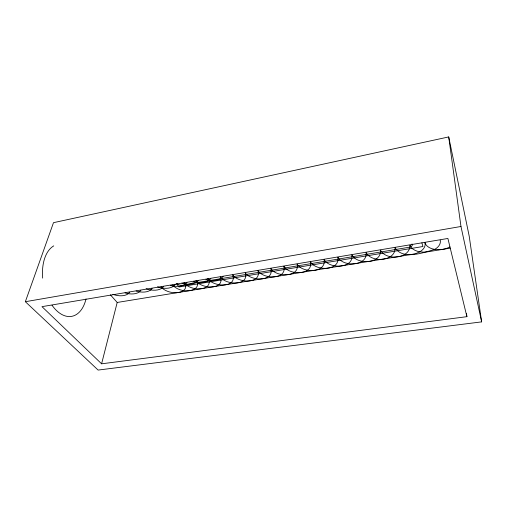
<?xml version="1.0" encoding="UTF-8"?>
<svg xmlns="http://www.w3.org/2000/svg" width="507" height="507" viewBox="0 0 507 507"><rect width="100%" height="100%" fill="white"/><g stroke="black" fill="none" stroke-linecap="round" stroke-linejoin="round"><path stroke-width="0.76" d="M466.503 313.535L466.909 316.672L101.596 363.811L117.199 302.464L110.368 294.814M25.35 301.709L53.489 222.674L448.708 136.928L469.216 236.23L481.65 321.875L98.117 370.072L25.35 301.709L460.971 226.483L481.65 321.875M186.963 282.456C183.99 286.499 178.198 286.677 173.66 286.119A13.334 7.801 10.7 0 1 170.46 285.384M175.156 284.509L173.66 286.119A13.271 7.662 11.3 0 1 157.525 286.81M198.567 280.479C194.58 285.2 187.286 284.757 181.867 283.153M210.842 278.635C206.685 283.464 199.213 283.102 193.566 281.417M223.162 276.53C218.986 281.322 211.603 281.125 205.918 279.42M450.21 248.132L427.534 251.833L423.592 252.15L419.739 251.84L416.437 253.316L412.711 254.241L117.199 302.464M176.791 283.533C182.254 288.489 191.95 281.588 198.459 282.393L409.523 247.188C411.019 247.029 413.161 245.597 412.033 243.949M419.739 251.84C415.772 251.098 411.45 249.191 409.903 245.185C410.423 258.792 386.131 261.13 380.484 250.122C381.815 263.836 357.283 265.136 351.902 254.913C353.962 268.609 329.335 269.287 324.125 259.571C326.552 273.229 302.483 273.412 297.121 264.096C300.188 277.747 275.985 277.329 270.858 268.501C274.483 282.082 250.331 281.214 245.299 272.785C249.374 286.265 225.545 285.054 220.425 276.961C225.07 290.308 200.911 288.946 196.057 280.707L197.35 283.064L197.483 285.118A13.226 7.732 10 0 1 186.849 290.86A13.226 7.732 10 0 1 172.716 285.035M101.596 363.811L41.98 306.653L447.896 238.461L466.909 316.672M208.238 279.002C213.314 286.911 237.118 288.318 232.783 274.889C238.049 283.204 261.745 284.161 257.993 270.662C263.253 279.344 287.152 279.902 283.901 266.314C289.079 275.345 313.307 275.529 310.531 261.853C315.791 271.321 340.121 270.979 337.916 257.258C343.252 267.278 367.809 266.194 366.092 252.537C371.77 263.31 395.802 261.251 395.086 247.676C402.748 260.414 423.896 252.53 434.702 249.387L438.58 249.704L442.579 249.374A15.628 9.671 -6.5 0 0 449.88 246.903M176.664 283.926L179.003 287.006L422.933 246.516L421.881 242.866M184.047 282.462L187.343 285.752A13.296 7.795 9.5 0 0 205.76 287.355C209.201 285.904 210.532 281.258 207.807 278.539M448.708 136.928L460.971 226.483M410.271 245.394L410.391 246.966M86.013 298.927A36.675 21.687 79 0 1 52.025 305.227M42.683 278.121A36.675 21.687 79 0 1 53.742 245.876M129.627 292.152A13.049 7.212 13.3 0 1 112.82 294.326M140.794 290.277A13.1 7.32 12.9 0 1 125.045 292.919M152.1 288.382A13.15 7.434 12.4 0 1 136.149 291.056M163.552 286.455A13.207 7.548 11.9 0 1 146.136 288.724M440.196 240.103A15.419 9.582 -5.5 0 1 434.702 249.387A15.628 9.671 -6.5 0 1 424.936 242.663A15.229 9.494 -4.4 0 1 419.758 251.852M161.112 286.949A13.163 7.573 10.6 0 0 183.426 290.593L184.96 289.022A13.163 7.573 10.6 0 0 184.472 283.102"/></g></svg>
